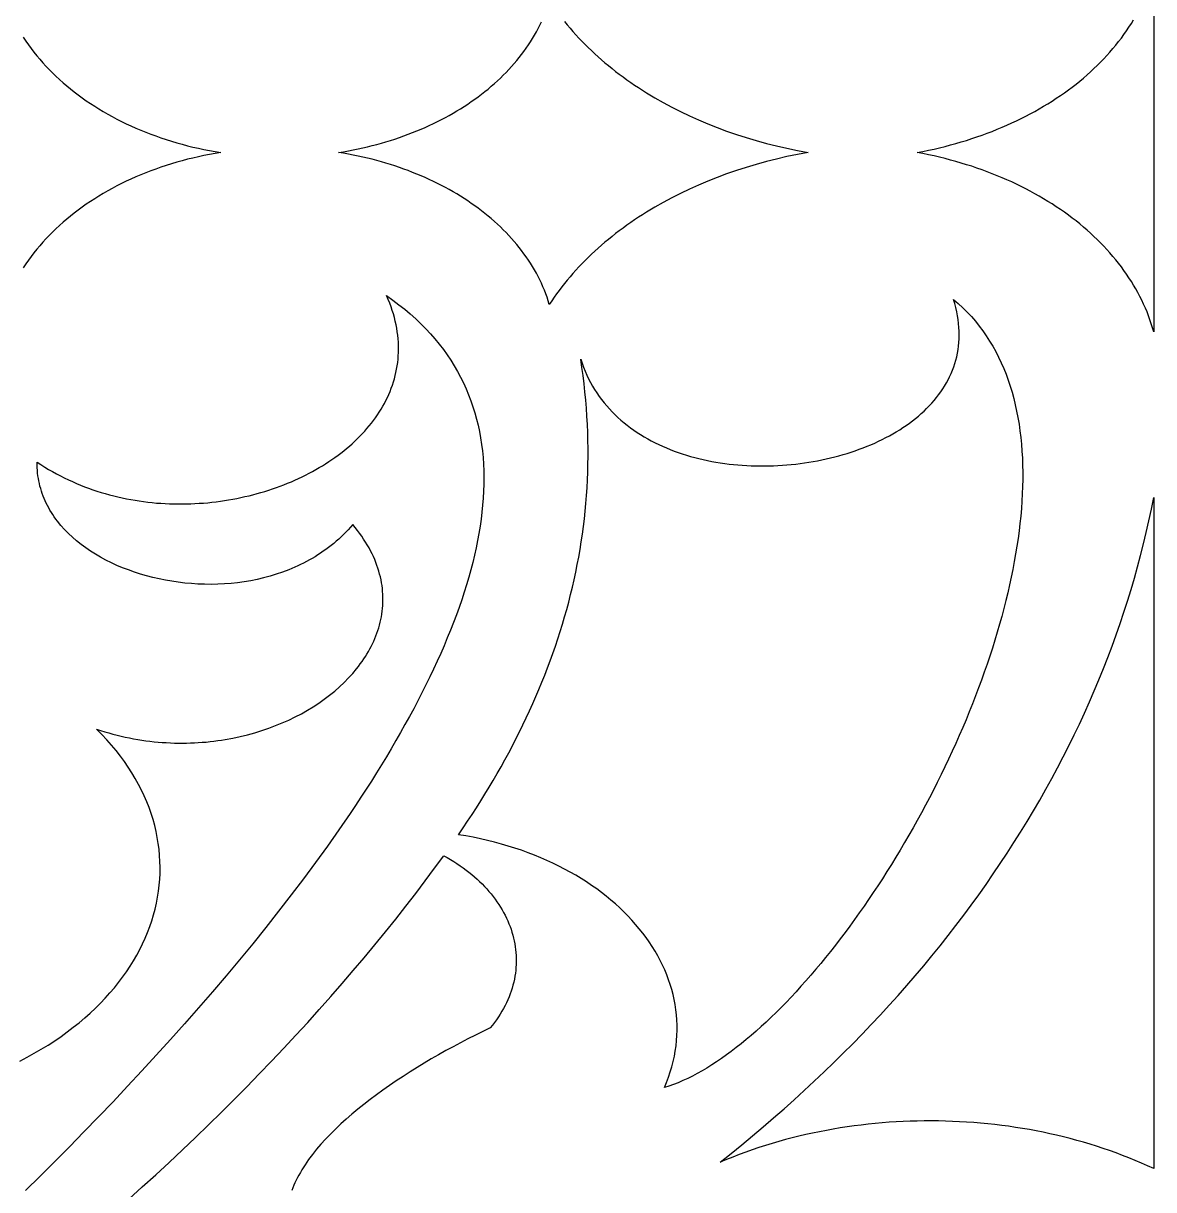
# Model space of a CAD drawing. Extents: x -4950 to -2150, y -1354 to 1346.
# Drawn here: x -2495.7 to -2349.8, y 380.7 to 531.2 of the extents above; entities that cross this region are included whole.
import ezdxf

# ---------------------------------------------------------------- set-up
doc = ezdxf.new("R2010")
doc.units = 0
doc.layers.add('LAYER_1', color=18, linetype='CONTINUOUS')

msp = doc.modelspace()

# ---------------------------------------------------------------- linework, layer by layer
at = {"layer": 'LAYER_1'}
for points in [[(-2349.84, 537.65), (-2349.84, 491.36), (-2349.99, 491.88), (-2350.15, 492.4), (-2350.32, 492.92), (-2350.51, 493.43), (-2350.7, 493.94), (-2350.91, 494.44), (-2351.14, 494.95), (-2351.37, 495.45), (-2351.62, 495.94), (-2351.88, 496.43), (-2352.15, 496.92), (-2352.43, 497.4), (-2352.72, 497.88), (-2353.03, 498.35), (-2353.34, 498.82), (-2353.67, 499.29), (-2354.01, 499.75), (-2354.36, 500.21), (-2354.72, 500.66), (-2355.09, 501.1), (-2355.48, 501.55), (-2355.87, 501.98), (-2356.27, 502.41), (-2356.69, 502.84), (-2357.11, 503.26), (-2357.54, 503.68), (-2357.99, 504.09), (-2358.44, 504.49), (-2358.9, 504.89), (-2359.38, 505.28), (-2359.86, 505.67), (-2360.35, 506.05), (-2360.85, 506.42), (-2361.36, 506.79), (-2361.88, 507.15), (-2362.41, 507.51), (-2362.95, 507.86), (-2363.49, 508.2), (-2364.05, 508.54), (-2364.61, 508.87), (-2365.18, 509.19), (-2365.76, 509.51), (-2366.35, 509.81), (-2366.94, 510.12), (-2367.55, 510.41), (-2368.16, 510.7), (-2368.78, 510.98), (-2369.4, 511.25), (-2370.04, 511.51), (-2370.68, 511.77), (-2371.33, 512.02), (-2371.98, 512.26), (-2372.64, 512.49), (-2373.31, 512.72), (-2373.99, 512.93), (-2374.67, 513.14), (-2375.36, 513.34), (-2376.06, 513.53), (-2376.76, 513.72), (-2377.47, 513.89), (-2378.18, 514.06), (-2378.9, 514.21), (-2379.63, 514.36), (-2380.36, 514.5), (-2379.63, 514.64), (-2378.9, 514.79), (-2378.18, 514.95), (-2377.47, 515.11), (-2376.76, 515.29), (-2376.06, 515.47), (-2375.36, 515.66), (-2374.67, 515.86), (-2373.99, 516.07), (-2373.31, 516.29), (-2372.64, 516.51), (-2371.98, 516.74), (-2371.33, 516.98), (-2370.68, 517.23), (-2370.04, 517.49), (-2369.4, 517.75), (-2368.78, 518.03), (-2368.16, 518.31), (-2367.55, 518.59), (-2366.94, 518.89), (-2366.35, 519.19), (-2365.76, 519.5), (-2365.18, 519.81), (-2364.61, 520.14), (-2364.05, 520.46), (-2363.49, 520.8), (-2362.95, 521.14), (-2362.41, 521.49), (-2361.88, 521.85), (-2361.36, 522.21), (-2360.85, 522.58), (-2360.35, 522.95), (-2359.86, 523.33), (-2359.38, 523.72), (-2358.9, 524.11), (-2358.44, 524.51), (-2357.99, 524.92), (-2357.54, 525.33), (-2357.11, 525.74), (-2356.69, 526.16), (-2356.27, 526.59), (-2355.87, 527.02), (-2355.48, 527.46), (-2355.09, 527.9), (-2354.72, 528.34), (-2354.36, 528.8), (-2354.01, 529.25), (-2353.67, 529.71), (-2353.34, 530.18), (-2353.03, 530.65), (-2352.72, 531.12), (-2352.43, 531.6)], [(-2425.85, 531.4), (-2425.5, 530.96), (-2425.14, 530.53), (-2424.76, 530.1), (-2424.39, 529.68), (-2424, 529.26), (-2423.6, 528.85), (-2423.2, 528.44), (-2422.79, 528.04), (-2422.38, 527.64), (-2421.95, 527.24), (-2421.52, 526.85), (-2421.08, 526.46), (-2420.63, 526.08), (-2420.18, 525.71), (-2419.72, 525.33), (-2419.25, 524.97), (-2418.78, 524.6), (-2418.3, 524.25), (-2417.81, 523.89), (-2417.31, 523.55), (-2416.81, 523.2), (-2416.31, 522.87), (-2415.79, 522.53), (-2415.27, 522.21), (-2414.21, 521.57), (-2413.13, 520.95), (-2412.02, 520.36), (-2410.89, 519.78), (-2409.74, 519.23), (-2408.57, 518.71), (-2407.37, 518.2), (-2406.16, 517.72), (-2404.93, 517.26), (-2403.67, 516.83), (-2402.4, 516.42), (-2401.11, 516.04), (-2399.81, 515.68), (-2398.48, 515.34), (-2397.15, 515.04), (-2395.79, 514.76), (-2394.43, 514.5), (-2395.79, 514.25), (-2397.15, 513.97), (-2398.48, 513.66), (-2399.81, 513.33), (-2401.11, 512.97), (-2402.4, 512.58), (-2403.67, 512.17), (-2404.93, 511.74), (-2406.16, 511.28), (-2407.37, 510.8), (-2408.57, 510.3), (-2409.74, 509.77), (-2410.89, 509.22), (-2412.02, 508.64), (-2413.13, 508.05), (-2414.21, 507.43), (-2415.27, 506.79), (-2415.79, 506.47), (-2416.31, 506.14), (-2416.81, 505.8), (-2417.31, 505.46), (-2417.81, 505.11), (-2418.3, 504.76), (-2418.78, 504.4), (-2419.25, 504.04), (-2419.72, 503.67), (-2420.18, 503.3), (-2420.63, 502.92), (-2421.08, 502.54), (-2421.52, 502.15), (-2421.95, 501.76), (-2422.38, 501.37), (-2422.79, 500.97), (-2423.2, 500.56), (-2423.6, 500.15), (-2424, 499.74), (-2424.39, 499.32), (-2424.76, 498.9), (-2425.14, 498.47), (-2425.5, 498.04), (-2425.85, 497.61), (-2426.2, 497.17), (-2426.54, 496.72), (-2426.87, 496.28), (-2427.19, 495.82), (-2427.5, 495.37), (-2427.81, 494.91), (-2427.95, 495.37), (-2428.1, 495.83), (-2428.27, 496.29), (-2428.44, 496.74), (-2428.63, 497.19), (-2428.82, 497.63), (-2429.03, 498.07), (-2429.25, 498.51), (-2429.48, 498.94), (-2429.72, 499.37), (-2429.97, 499.79), (-2430.23, 500.21), (-2430.5, 500.63), (-2430.79, 501.04), (-2431.08, 501.45), (-2431.38, 501.85), (-2431.69, 502.25), (-2432.01, 502.64), (-2432.34, 503.03), (-2432.68, 503.42), (-2433.02, 503.79), (-2433.38, 504.17), (-2433.75, 504.54), (-2434.12, 504.9), (-2434.5, 505.26), (-2434.9, 505.62), (-2435.3, 505.97), (-2435.71, 506.31), (-2436.12, 506.65), (-2436.55, 506.98), (-2436.98, 507.31), (-2437.42, 507.63), (-2437.87, 507.94), (-2438.33, 508.25), (-2438.79, 508.56), (-2439.26, 508.85), (-2439.74, 509.15), (-2440.23, 509.43), (-2440.72, 509.71), (-2441.22, 509.99), (-2441.73, 510.25), (-2442.24, 510.51), (-2442.76, 510.77), (-2443.29, 511.02), (-2443.82, 511.26), (-2444.36, 511.49), (-2444.9, 511.72), (-2445.46, 511.94), (-2446.01, 512.16), (-2446.58, 512.36), (-2447.14, 512.57), (-2447.72, 512.76), (-2448.3, 512.95), (-2448.88, 513.12), (-2449.47, 513.3), (-2450.07, 513.46), (-2450.67, 513.62), (-2451.27, 513.77), (-2451.88, 513.91), (-2452.49, 514.04), (-2453.11, 514.17), (-2453.73, 514.29), (-2454.36, 514.4), (-2454.99, 514.5), (-2454.36, 514.6), (-2453.73, 514.71), (-2453.11, 514.83), (-2452.49, 514.96), (-2451.88, 515.09), (-2451.27, 515.24), (-2450.67, 515.39), (-2450.07, 515.54), (-2449.47, 515.71), (-2448.88, 515.88), (-2448.3, 516.06), (-2447.72, 516.24), (-2447.14, 516.44), (-2446.58, 516.64), (-2446.01, 516.85), (-2445.46, 517.06), (-2444.9, 517.28), (-2444.36, 517.51), (-2443.82, 517.74), (-2443.29, 517.99), (-2442.76, 518.23), (-2442.24, 518.49), (-2441.73, 518.75), (-2441.22, 519.02), (-2440.72, 519.29), (-2440.23, 519.57), (-2439.74, 519.86), (-2439.26, 520.15), (-2438.79, 520.45), (-2438.33, 520.75), (-2437.87, 521.06), (-2437.42, 521.38), (-2436.98, 521.7), (-2436.55, 522.02), (-2436.12, 522.36), (-2435.71, 522.69), (-2435.3, 523.04), (-2434.9, 523.39), (-2434.5, 523.74), (-2434.12, 524.1), (-2433.75, 524.46), (-2433.38, 524.83), (-2433.02, 525.21), (-2432.68, 525.59), (-2432.34, 525.97), (-2432.01, 526.36), (-2431.69, 526.75), (-2431.38, 527.15), (-2431.08, 527.55), (-2430.79, 527.96), (-2430.5, 528.37), (-2430.23, 528.79), (-2429.97, 529.21), (-2429.72, 529.63), (-2429.48, 530.06), (-2429.25, 530.5), (-2429.03, 530.93), (-2428.82, 531.37)], [(-2495.67, 529.36), (-2495.35, 528.87), (-2495.02, 528.39), (-2494.67, 527.92), (-2494.31, 527.45), (-2493.94, 526.99), (-2493.55, 526.53), (-2493.16, 526.08), (-2492.75, 525.63), (-2492.33, 525.19), (-2491.9, 524.76), (-2491.46, 524.34), (-2491.01, 523.92), (-2490.54, 523.5), (-2490.07, 523.1), (-2489.59, 522.7), (-2489.09, 522.31), (-2488.58, 521.93), (-2488.07, 521.55), (-2487.54, 521.18), (-2487.01, 520.82), (-2486.46, 520.46), (-2485.91, 520.12), (-2485.35, 519.78), (-2484.77, 519.45), (-2484.19, 519.13), (-2483.6, 518.82), (-2483, 518.51), (-2482.39, 518.22), (-2481.78, 517.93), (-2481.15, 517.65), (-2480.52, 517.38), (-2479.88, 517.12), (-2479.23, 516.87), (-2478.58, 516.63), (-2477.91, 516.4), (-2477.24, 516.17), (-2476.57, 515.96), (-2475.88, 515.76), (-2475.19, 515.56), (-2474.49, 515.38), (-2473.79, 515.21), (-2473.08, 515.05), (-2472.36, 514.89), (-2471.64, 514.75), (-2470.91, 514.62), (-2470.18, 514.5), (-2470.91, 514.38), (-2471.64, 514.25), (-2472.36, 514.11), (-2473.08, 513.96), (-2473.79, 513.79), (-2474.49, 513.62), (-2475.19, 513.44), (-2475.88, 513.25), (-2476.57, 513.04), (-2477.24, 512.83), (-2477.91, 512.61), (-2478.58, 512.37), (-2479.23, 512.13), (-2479.88, 511.88), (-2480.52, 511.62), (-2481.15, 511.35), (-2481.78, 511.07), (-2482.39, 510.79), (-2483, 510.49), (-2483.6, 510.19), (-2484.19, 509.87), (-2484.77, 509.55), (-2485.35, 509.22), (-2485.91, 508.88), (-2486.46, 508.54), (-2487.01, 508.18), (-2487.54, 507.82), (-2488.07, 507.45), (-2488.58, 507.08), (-2489.09, 506.69), (-2489.59, 506.3), (-2490.07, 505.9), (-2490.54, 505.5), (-2491.01, 505.09), (-2491.46, 504.67), (-2491.9, 504.24), (-2492.33, 503.81), (-2492.75, 503.37), (-2493.16, 502.93), (-2493.55, 502.47), (-2493.94, 502.02), (-2494.31, 501.55), (-2494.67, 501.08), (-2495.02, 500.61), (-2495.35, 500.13), (-2495.67, 499.64)], [(-2496.13, 397.3), (-2495.18, 397.8), (-2494.25, 398.31), (-2493.35, 398.83), (-2492.48, 399.37), (-2491.62, 399.92), (-2490.8, 400.49), (-2490, 401.07), (-2489.22, 401.66), (-2488.47, 402.26), (-2487.74, 402.87), (-2487.04, 403.49), (-2486.37, 404.13), (-2485.72, 404.77), (-2485.09, 405.43), (-2484.5, 406.09), (-2483.92, 406.76), (-2483.38, 407.44), (-2482.86, 408.13), (-2482.36, 408.83), (-2481.9, 409.54), (-2481.45, 410.25), (-2481.04, 410.97), (-2480.65, 411.69), (-2480.29, 412.42), (-2479.95, 413.16), (-2479.64, 413.9), (-2479.36, 414.65), (-2479.1, 415.4), (-2478.87, 416.16), (-2478.67, 416.92), (-2478.5, 417.68), (-2478.35, 418.44), (-2478.23, 419.21), (-2478.13, 419.98), (-2478.07, 420.75), (-2478.03, 421.52), (-2478.02, 422.3), (-2478.04, 423.07), (-2478.08, 423.84), (-2478.15, 424.62), (-2478.25, 425.39), (-2478.38, 426.16), (-2478.54, 426.93), (-2478.72, 427.7), (-2478.93, 428.47), (-2479.17, 429.23), (-2479.44, 430), (-2479.74, 430.75), (-2480.07, 431.51), (-2480.42, 432.26), (-2480.8, 433), (-2481.22, 433.74), (-2481.66, 434.48), (-2482.13, 435.21), (-2482.63, 435.93), (-2483.15, 436.65), (-2483.71, 437.36), (-2484.3, 438.06), (-2484.91, 438.76), (-2485.56, 439.45), (-2486.23, 440.12), (-2485.7, 439.95), (-2485.17, 439.78), (-2484.64, 439.63), (-2484.1, 439.48), (-2483.57, 439.34), (-2483.04, 439.22), (-2482.51, 439.1), (-2481.98, 438.99), (-2481.44, 438.88), (-2480.91, 438.79), (-2480.38, 438.71), (-2479.85, 438.63), (-2479.33, 438.56), (-2478.8, 438.5), (-2478.27, 438.45), (-2477.75, 438.41), (-2477.22, 438.38), (-2476.7, 438.35), (-2476.18, 438.33), (-2475.66, 438.32), (-2475.14, 438.32), (-2474.63, 438.32), (-2474.12, 438.34), (-2473.6, 438.36), (-2473.1, 438.39), (-2472.59, 438.42), (-2472.09, 438.46), (-2471.58, 438.51), (-2471.08, 438.57), (-2470.59, 438.64), (-2470.1, 438.71), (-2469.61, 438.79), (-2468.63, 438.96), (-2467.68, 439.17), (-2466.73, 439.4), (-2465.8, 439.66), (-2464.89, 439.94), (-2464, 440.24), (-2463.12, 440.57), (-2462.26, 440.93), (-2461.42, 441.3), (-2460.6, 441.7), (-2459.8, 442.11), (-2459.02, 442.55), (-2458.27, 443.01), (-2457.54, 443.49), (-2456.84, 443.98), (-2456.16, 444.5), (-2455.5, 445.03), (-2454.88, 445.57), (-2454.28, 446.14), (-2453.71, 446.72), (-2453.17, 447.31), (-2452.67, 447.92), (-2452.42, 448.22), (-2452.19, 448.54), (-2451.96, 448.85), (-2451.75, 449.17), (-2451.54, 449.49), (-2451.34, 449.81), (-2451.15, 450.14), (-2450.96, 450.47), (-2450.79, 450.8), (-2450.62, 451.14), (-2450.46, 451.48), (-2450.32, 451.82), (-2450.18, 452.16), (-2450.05, 452.5), (-2449.93, 452.85), (-2449.82, 453.2), (-2449.72, 453.55), (-2449.63, 453.9), (-2449.55, 454.26), (-2449.48, 454.61), (-2449.42, 454.97), (-2449.37, 455.33), (-2449.33, 455.69), (-2449.3, 456.06), (-2449.28, 456.42), (-2449.27, 456.79), (-2449.27, 457.15), (-2449.29, 457.52), (-2449.31, 457.89), (-2449.35, 458.26), (-2449.39, 458.63), (-2449.45, 459), (-2449.52, 459.38), (-2449.6, 459.75), (-2449.7, 460.13), (-2449.8, 460.5), (-2449.92, 460.88), (-2450.05, 461.25), (-2450.19, 461.63), (-2450.34, 462), (-2450.5, 462.38), (-2450.68, 462.75), (-2450.87, 463.13), (-2451.07, 463.51), (-2451.29, 463.88), (-2451.52, 464.26), (-2451.76, 464.63), (-2452.01, 465.01), (-2452.28, 465.38), (-2452.56, 465.75), (-2452.85, 466.13), (-2453.16, 466.5), (-2453.45, 466.17), (-2453.74, 465.85), (-2454.04, 465.54), (-2454.34, 465.23), (-2454.65, 464.93), (-2454.97, 464.64), (-2455.29, 464.36), (-2455.61, 464.08), (-2455.95, 463.82), (-2456.28, 463.55), (-2456.62, 463.3), (-2456.97, 463.06), (-2457.32, 462.82), (-2457.67, 462.59), (-2458.03, 462.36), (-2458.39, 462.15), (-2458.76, 461.94), (-2459.13, 461.73), (-2459.51, 461.54), (-2459.89, 461.35), (-2460.27, 461.17), (-2460.65, 461), (-2461.04, 460.83), (-2461.43, 460.67), (-2462.23, 460.37), (-2463.03, 460.1), (-2463.84, 459.85), (-2464.67, 459.63), (-2465.5, 459.44), (-2466.33, 459.27), (-2467.17, 459.13), (-2468.02, 459.01), (-2468.87, 458.92), (-2469.73, 458.86), (-2470.58, 458.82), (-2471.44, 458.8), (-2472.29, 458.81), (-2473.14, 458.84), (-2473.99, 458.89), (-2474.84, 458.97), (-2475.68, 459.07), (-2476.52, 459.19), (-2477.34, 459.33), (-2478.16, 459.5), (-2478.98, 459.69), (-2479.78, 459.9), (-2480.57, 460.13), (-2481.34, 460.38), (-2482.11, 460.65), (-2482.86, 460.94), (-2483.59, 461.25), (-2484.31, 461.58), (-2485.01, 461.93), (-2485.69, 462.29), (-2486.36, 462.68), (-2487, 463.09), (-2487.62, 463.51), (-2488.22, 463.95), (-2488.79, 464.41), (-2489.34, 464.88), (-2489.86, 465.37), (-2490.36, 465.88), (-2490.83, 466.41), (-2491.26, 466.95), (-2491.47, 467.22), (-2491.67, 467.5), (-2491.87, 467.79), (-2492.05, 468.07), (-2492.23, 468.36), (-2492.39, 468.66), (-2492.55, 468.96), (-2492.71, 469.26), (-2492.85, 469.57), (-2492.98, 469.87), (-2493.11, 470.19), (-2493.23, 470.5), (-2493.33, 470.82), (-2493.43, 471.15), (-2493.52, 471.47), (-2493.6, 471.8), (-2493.67, 472.14), (-2493.73, 472.47), (-2493.78, 472.81), (-2493.82, 473.16), (-2493.85, 473.5), (-2493.87, 473.85), (-2493.88, 474.2), (-2493.87, 474.56), (-2493.39, 474.24), (-2492.9, 473.93), (-2492.4, 473.63), (-2491.9, 473.34), (-2491.4, 473.06), (-2490.89, 472.79), (-2490.38, 472.53), (-2489.86, 472.29), (-2489.34, 472.05), (-2488.82, 471.82), (-2488.3, 471.6), (-2487.77, 471.39), (-2487.24, 471.2), (-2486.7, 471.01), (-2486.17, 470.83), (-2485.63, 470.66), (-2485.09, 470.5), (-2484.55, 470.35), (-2484, 470.21), (-2483.46, 470.07), (-2482.91, 469.95), (-2482.36, 469.84), (-2481.81, 469.73), (-2481.26, 469.64), (-2480.71, 469.55), (-2480.15, 469.47), (-2479.6, 469.41), (-2479.05, 469.35), (-2478.49, 469.29), (-2477.94, 469.25), (-2477.38, 469.22), (-2476.83, 469.19), (-2476.27, 469.18), (-2475.72, 469.17), (-2475.17, 469.17), (-2474.62, 469.17), (-2474.07, 469.19), (-2473.52, 469.21), (-2472.97, 469.25), (-2472.42, 469.29), (-2471.88, 469.33), (-2471.33, 469.39), (-2470.79, 469.45), (-2470.25, 469.52), (-2469.72, 469.6), (-2469.18, 469.69), (-2468.65, 469.78), (-2468.12, 469.88), (-2467.6, 469.99), (-2467.07, 470.11), (-2466.55, 470.23), (-2466.04, 470.36), (-2465.52, 470.5), (-2465.01, 470.64), (-2464.51, 470.79), (-2464.01, 470.95), (-2463.51, 471.12), (-2463.02, 471.29), (-2462.53, 471.47), (-2462.05, 471.65), (-2461.57, 471.84), (-2461.09, 472.04), (-2460.63, 472.24), (-2460.16, 472.46), (-2459.7, 472.67), (-2459.25, 472.9), (-2458.81, 473.12), (-2458.37, 473.36), (-2457.93, 473.6), (-2457.5, 473.85), (-2457.08, 474.1), (-2456.67, 474.36), (-2456.26, 474.63), (-2455.86, 474.9), (-2455.46, 475.17), (-2455.07, 475.45), (-2454.69, 475.74), (-2454.32, 476.03), (-2453.96, 476.33), (-2453.6, 476.63), (-2453.25, 476.94), (-2452.91, 477.25), (-2452.58, 477.57), (-2452.25, 477.9), (-2451.94, 478.22), (-2451.63, 478.56), (-2451.33, 478.89), (-2451.04, 479.24), (-2450.77, 479.58), (-2450.5, 479.94), (-2450.24, 480.29), (-2449.99, 480.65), (-2449.74, 481.02), (-2449.51, 481.39), (-2449.29, 481.76), (-2449.08, 482.14), (-2448.88, 482.52), (-2448.7, 482.91), (-2448.52, 483.3), (-2448.35, 483.69), (-2448.2, 484.09), (-2448.05, 484.49), (-2447.92, 484.9), (-2447.8, 485.3), (-2447.69, 485.72), (-2447.59, 486.13), (-2447.51, 486.55), (-2447.43, 486.97), (-2447.37, 487.4), (-2447.32, 487.83), (-2447.29, 488.26), (-2447.27, 488.7), (-2447.26, 489.14), (-2447.26, 489.58), (-2447.28, 490.02), (-2447.31, 490.47), (-2447.36, 490.92), (-2447.42, 491.37), (-2447.49, 491.83), (-2447.58, 492.29), (-2447.68, 492.75), (-2447.79, 493.21), (-2447.92, 493.68), (-2448.07, 494.14), (-2448.23, 494.61), (-2448.4, 495.08), (-2448.6, 495.56), (-2448.8, 496.04), (-2447.99, 495.46), (-2447.22, 494.87), (-2446.47, 494.28), (-2445.74, 493.67), (-2445.05, 493.05), (-2444.39, 492.42), (-2443.75, 491.77), (-2443.14, 491.12), (-2442.56, 490.46), (-2442.01, 489.78), (-2441.48, 489.1), (-2440.99, 488.4), (-2440.51, 487.7), (-2440.07, 486.98), (-2439.65, 486.26), (-2439.25, 485.52), (-2438.88, 484.78), (-2438.54, 484.03), (-2438.22, 483.26), (-2437.93, 482.49), (-2437.66, 481.71), (-2437.41, 480.92), (-2437.19, 480.12), (-2437, 479.32), (-2436.82, 478.5), (-2436.67, 477.68), (-2436.55, 476.85), (-2436.44, 476.01), (-2436.36, 475.16), (-2436.3, 474.3), (-2436.27, 473.44), (-2436.25, 472.57), (-2436.26, 471.7), (-2436.29, 470.81), (-2436.34, 469.92), (-2436.41, 469.02), (-2436.5, 468.12), (-2436.61, 467.21), (-2436.74, 466.29), (-2436.89, 465.37), (-2437.06, 464.44), (-2437.26, 463.5), (-2437.47, 462.56), (-2437.69, 461.62), (-2437.94, 460.67), (-2438.21, 459.71), (-2438.49, 458.75), (-2438.79, 457.78), (-2439.11, 456.81), (-2439.45, 455.83), (-2439.8, 454.85), (-2440.17, 453.86), (-2440.56, 452.87), (-2440.97, 451.88), (-2441.39, 450.88), (-2441.82, 449.88), (-2442.28, 448.87), (-2442.74, 447.86), (-2443.23, 446.85), (-2443.72, 445.83), (-2444.24, 444.81), (-2444.76, 443.79), (-2445.3, 442.76), (-2445.86, 441.74), (-2446.43, 440.71), (-2447.01, 439.67), (-2447.61, 438.64), (-2448.21, 437.6), (-2448.83, 436.56), (-2449.47, 435.52), (-2450.11, 434.48), (-2450.77, 433.43), (-2451.44, 432.39), (-2452.12, 431.34), (-2452.82, 430.29), (-2453.52, 429.24), (-2454.96, 427.14), (-2456.44, 425.04), (-2457.96, 422.94), (-2459.51, 420.83), (-2461.1, 418.73), (-2462.73, 416.63), (-2464.38, 414.54), (-2466.07, 412.45), (-2467.78, 410.36), (-2469.52, 408.29), (-2471.28, 406.22), (-2473.06, 404.16), (-2474.86, 402.11), (-2476.68, 400.08), (-2478.51, 398.05), (-2480.36, 396.04), (-2482.22, 394.05), (-2484.08, 392.07), (-2485.96, 390.11), (-2487.84, 388.17), (-2489.72, 386.25), (-2491.61, 384.35), (-2493.5, 382.48), (-2495.38, 380.62)], [(-2482.07, 379.51), (-2480.32, 381.07), (-2478.58, 382.65), (-2476.86, 384.24), (-2475.15, 385.84), (-2473.45, 387.45), (-2471.77, 389.07), (-2470.11, 390.7), (-2468.46, 392.34), (-2466.83, 393.99), (-2465.22, 395.64), (-2463.63, 397.3), (-2462.06, 398.96), (-2460.51, 400.63), (-2458.98, 402.29), (-2457.48, 403.96), (-2455.99, 405.63), (-2454.53, 407.31), (-2453.1, 408.98), (-2451.69, 410.64), (-2450.31, 412.31), (-2448.95, 413.97), (-2447.62, 415.62), (-2446.32, 417.27), (-2445.05, 418.92), (-2443.81, 420.55), (-2442.6, 422.18), (-2441.42, 423.8), (-2440.98, 423.55), (-2440.55, 423.3), (-2440.13, 423.04), (-2439.72, 422.78), (-2439.32, 422.51), (-2438.93, 422.23), (-2438.55, 421.95), (-2438.18, 421.66), (-2437.82, 421.37), (-2437.47, 421.07), (-2437.13, 420.77), (-2436.8, 420.46), (-2436.49, 420.15), (-2436.18, 419.84), (-2435.88, 419.52), (-2435.6, 419.19), (-2435.32, 418.87), (-2435.06, 418.53), (-2434.81, 418.2), (-2434.56, 417.86), (-2434.33, 417.51), (-2434.11, 417.17), (-2433.9, 416.82), (-2433.7, 416.47), (-2433.52, 416.11), (-2433.34, 415.75), (-2433.18, 415.39), (-2433.02, 415.03), (-2432.88, 414.66), (-2432.75, 414.3), (-2432.63, 413.93), (-2432.52, 413.56), (-2432.43, 413.18), (-2432.34, 412.81), (-2432.27, 412.43), (-2432.21, 412.05), (-2432.16, 411.68), (-2432.12, 411.3), (-2432.09, 410.92), (-2432.08, 410.54), (-2432.08, 410.15), (-2432.09, 409.77), (-2432.11, 409.39), (-2432.14, 409.01), (-2432.19, 408.63), (-2432.25, 408.24), (-2432.32, 407.86), (-2432.4, 407.48), (-2432.5, 407.1), (-2432.61, 406.72), (-2432.73, 406.34), (-2432.86, 405.97), (-2433, 405.59), (-2433.16, 405.22), (-2433.33, 404.84), (-2433.52, 404.47), (-2433.71, 404.1), (-2433.92, 403.73), (-2434.14, 403.37), (-2434.38, 403), (-2434.63, 402.64), (-2434.89, 402.28), (-2435.16, 401.93), (-2435.45, 401.58), (-2436.4, 401.12), (-2437.35, 400.65), (-2438.3, 400.16), (-2439.26, 399.67), (-2440.2, 399.16), (-2441.15, 398.65), (-2442.09, 398.12), (-2443.03, 397.58), (-2443.95, 397.03), (-2444.87, 396.47), (-2445.78, 395.91), (-2446.68, 395.33), (-2447.56, 394.75), (-2448.43, 394.16), (-2449.29, 393.56), (-2450.12, 392.95), (-2450.94, 392.34), (-2451.74, 391.72), (-2452.52, 391.09), (-2453.28, 390.46), (-2454.01, 389.83), (-2454.72, 389.19), (-2455.4, 388.54), (-2456.05, 387.89), (-2456.68, 387.24), (-2457.27, 386.58), (-2457.83, 385.93), (-2458.36, 385.27), (-2458.86, 384.6), (-2459.32, 383.94), (-2459.74, 383.28), (-2459.93, 382.94), (-2460.12, 382.61), (-2460.3, 382.28), (-2460.46, 381.95), (-2460.62, 381.61), (-2460.77, 381.28), (-2460.9, 380.95), (-2461.03, 380.62)]]:
    msp.add_lwpolyline(points, dxfattribs=at)
for points in [[(-2375.66, 495.55), (-2375.05, 495.02), (-2374.46, 494.48), (-2373.9, 493.91), (-2373.36, 493.33), (-2372.84, 492.74), (-2372.35, 492.12), (-2371.88, 491.49), (-2371.43, 490.85), (-2371, 490.18), (-2370.59, 489.51), (-2370.21, 488.82), (-2369.85, 488.11), (-2369.51, 487.39), (-2369.19, 486.65), (-2368.89, 485.91), (-2368.61, 485.14), (-2368.35, 484.37), (-2368.11, 483.58), (-2367.9, 482.78), (-2367.7, 481.97), (-2367.52, 481.15), (-2367.36, 480.31), (-2367.21, 479.47), (-2367.09, 478.61), (-2366.99, 477.74), (-2366.9, 476.87), (-2366.83, 475.98), (-2366.78, 475.08), (-2366.75, 474.18), (-2366.73, 473.26), (-2366.74, 472.34), (-2366.76, 471.41), (-2366.79, 470.47), (-2366.84, 469.53), (-2366.91, 468.57), (-2366.99, 467.61), (-2367.09, 466.65), (-2367.21, 465.68), (-2367.34, 464.7), (-2367.49, 463.71), (-2367.65, 462.72), (-2367.82, 461.73), (-2368.01, 460.73), (-2368.21, 459.73), (-2368.43, 458.72), (-2368.66, 457.71), (-2368.91, 456.7), (-2369.17, 455.68), (-2369.44, 454.67), (-2369.72, 453.65), (-2370.02, 452.62), (-2370.33, 451.6), (-2370.65, 450.57), (-2370.98, 449.55), (-2371.33, 448.52), (-2371.69, 447.49), (-2372.05, 446.46), (-2372.43, 445.44), (-2372.82, 444.41), (-2373.22, 443.39), (-2373.63, 442.36), (-2374.05, 441.34), (-2374.48, 440.32), (-2374.92, 439.3), (-2375.37, 438.29), (-2375.83, 437.27), (-2376.3, 436.26), (-2376.78, 435.26), (-2377.26, 434.26), (-2377.76, 433.26), (-2378.26, 432.27), (-2378.77, 431.28), (-2379.29, 430.3), (-2379.81, 429.32), (-2380.34, 428.35), (-2380.88, 427.39), (-2381.43, 426.43), (-2381.98, 425.48), (-2382.54, 424.53), (-2383.11, 423.6), (-2383.68, 422.67), (-2384.25, 421.75), (-2384.83, 420.83), (-2385.42, 419.93), (-2386.01, 419.04), (-2386.61, 418.15), (-2387.21, 417.28), (-2387.82, 416.41), (-2388.43, 415.56), (-2389.04, 414.71), (-2389.66, 413.88), (-2390.28, 413.06), (-2390.9, 412.25), (-2391.53, 411.46), (-2392.16, 410.67), (-2392.79, 409.9), (-2393.42, 409.14), (-2394.06, 408.4), (-2394.7, 407.66), (-2395.34, 406.95), (-2395.98, 406.24), (-2396.62, 405.55), (-2397.26, 404.88), (-2397.91, 404.22), (-2398.55, 403.58), (-2399.19, 402.95), (-2399.84, 402.34), (-2400.48, 401.75), (-2401.13, 401.17), (-2401.77, 400.61), (-2402.41, 400.07), (-2403.05, 399.55), (-2403.69, 399.04), (-2404.33, 398.56), (-2404.96, 398.09), (-2405.6, 397.64), (-2406.23, 397.21), (-2406.86, 396.8), (-2407.49, 396.41), (-2408.11, 396.04), (-2408.73, 395.7), (-2409.35, 395.37), (-2409.96, 395.07), (-2410.57, 394.78), (-2411.18, 394.52), (-2411.78, 394.29), (-2412.38, 394.07), (-2412.97, 393.88), (-2412.69, 394.55), (-2412.43, 395.23), (-2412.21, 395.9), (-2412.01, 396.58), (-2411.83, 397.25), (-2411.68, 397.93), (-2411.56, 398.6), (-2411.46, 399.27), (-2411.39, 399.95), (-2411.34, 400.62), (-2411.32, 401.29), (-2411.33, 401.95), (-2411.35, 402.62), (-2411.41, 403.28), (-2411.48, 403.93), (-2411.58, 404.59), (-2411.7, 405.24), (-2411.85, 405.89), (-2412.02, 406.53), (-2412.21, 407.17), (-2412.43, 407.8), (-2412.66, 408.43), (-2412.92, 409.06), (-2413.2, 409.67), (-2413.5, 410.29), (-2413.83, 410.89), (-2414.17, 411.49), (-2414.54, 412.08), (-2414.92, 412.67), (-2415.33, 413.25), (-2415.76, 413.82), (-2416.2, 414.38), (-2416.67, 414.94), (-2417.15, 415.48), (-2417.66, 416.02), (-2418.18, 416.55), (-2418.72, 417.07), (-2419.28, 417.58), (-2419.86, 418.08), (-2420.46, 418.57), (-2421.07, 419.05), (-2421.7, 419.51), (-2422.35, 419.97), (-2423.02, 420.42), (-2423.7, 420.85), (-2424.4, 421.27), (-2425.11, 421.68), (-2425.85, 422.08), (-2426.59, 422.46), (-2427.35, 422.83), (-2428.13, 423.19), (-2428.92, 423.54), (-2429.73, 423.87), (-2430.55, 424.18), (-2431.39, 424.49), (-2432.24, 424.77), (-2433.1, 425.04), (-2433.98, 425.3), (-2434.87, 425.54), (-2435.78, 425.77), (-2436.69, 425.97), (-2437.62, 426.17), (-2438.56, 426.34), (-2439.52, 426.5), (-2438.93, 427.37), (-2438.35, 428.24), (-2437.78, 429.11), (-2437.21, 429.98), (-2436.66, 430.86), (-2436.12, 431.74), (-2435.58, 432.62), (-2435.06, 433.51), (-2434.54, 434.39), (-2434.04, 435.28), (-2433.54, 436.18), (-2433.05, 437.07), (-2432.58, 437.97), (-2432.11, 438.87), (-2431.66, 439.77), (-2431.21, 440.68), (-2430.78, 441.59), (-2430.35, 442.5), (-2429.94, 443.41), (-2429.53, 444.33), (-2429.14, 445.25), (-2428.76, 446.17), (-2428.39, 447.1), (-2428.03, 448.02), (-2427.68, 448.95), (-2427.34, 449.89), (-2427.02, 450.83), (-2426.7, 451.77), (-2426.4, 452.71), (-2426.11, 453.66), (-2425.83, 454.61), (-2425.56, 455.56), (-2425.3, 456.51), (-2425.06, 457.47), (-2424.82, 458.43), (-2424.6, 459.4), (-2424.39, 460.37), (-2424.2, 461.34), (-2424.02, 462.32), (-2423.85, 463.29), (-2423.69, 464.28), (-2423.54, 465.26), (-2423.41, 466.25), (-2423.29, 467.24), (-2423.18, 468.24), (-2423.09, 469.24), (-2423.01, 470.24), (-2422.94, 471.25), (-2422.89, 472.26), (-2422.85, 473.27), (-2422.82, 474.29), (-2422.81, 475.31), (-2422.81, 476.33), (-2422.83, 477.36), (-2422.86, 478.39), (-2422.9, 479.43), (-2422.96, 480.47), (-2423.03, 481.51), (-2423.11, 482.56), (-2423.21, 483.61), (-2423.33, 484.66), (-2423.46, 485.72), (-2423.6, 486.79), (-2423.76, 487.85), (-2423.58, 487.32), (-2423.39, 486.8), (-2423.19, 486.29), (-2422.97, 485.8), (-2422.74, 485.31), (-2422.49, 484.84), (-2422.23, 484.37), (-2421.96, 483.92), (-2421.67, 483.48), (-2421.37, 483.04), (-2421.06, 482.62), (-2420.74, 482.21), (-2420.4, 481.81), (-2420.06, 481.42), (-2419.7, 481.04), (-2419.33, 480.68), (-2418.96, 480.32), (-2418.57, 479.97), (-2418.17, 479.64), (-2417.76, 479.31), (-2417.34, 478.99), (-2416.91, 478.69), (-2416.48, 478.39), (-2416.03, 478.11), (-2415.58, 477.83), (-2415.12, 477.57), (-2414.65, 477.31), (-2414.17, 477.07), (-2413.69, 476.83), (-2413.2, 476.61), (-2412.7, 476.39), (-2412.2, 476.19), (-2411.69, 475.99), (-2411.17, 475.8), (-2410.65, 475.63), (-2410.12, 475.46), (-2409.59, 475.31), (-2409.05, 475.16), (-2408.51, 475.02), (-2407.97, 474.89), (-2407.42, 474.77), (-2406.86, 474.66), (-2406.31, 474.56), (-2405.75, 474.47), (-2405.18, 474.39), (-2404.62, 474.32), (-2404.05, 474.26), (-2403.48, 474.2), (-2402.91, 474.16), (-2402.34, 474.12), (-2401.76, 474.09), (-2401.19, 474.08), (-2400.61, 474.07), (-2400.04, 474.07), (-2399.46, 474.08), (-2398.88, 474.09), (-2398.31, 474.12), (-2397.73, 474.15), (-2397.16, 474.2), (-2396.59, 474.25), (-2396.01, 474.31), (-2395.45, 474.38), (-2394.88, 474.46), (-2394.31, 474.54), (-2393.75, 474.64), (-2393.19, 474.74), (-2392.63, 474.85), (-2392.08, 474.97), (-2391.53, 475.1), (-2390.99, 475.23), (-2390.45, 475.38), (-2389.91, 475.53), (-2389.38, 475.69), (-2388.85, 475.86), (-2388.33, 476.03), (-2387.82, 476.22), (-2387.31, 476.41), (-2386.8, 476.61), (-2386.31, 476.81), (-2385.82, 477.03), (-2385.34, 477.25), (-2384.86, 477.48), (-2384.39, 477.72), (-2383.93, 477.96), (-2383.48, 478.22), (-2383.04, 478.48), (-2382.6, 478.74), (-2382.18, 479.02), (-2381.76, 479.3), (-2381.35, 479.59), (-2380.96, 479.89), (-2380.57, 480.19), (-2380.19, 480.5), (-2379.83, 480.82), (-2379.47, 481.15), (-2379.13, 481.48), (-2378.79, 481.82), (-2378.47, 482.16), (-2378.16, 482.52), (-2377.87, 482.88), (-2377.58, 483.24), (-2377.31, 483.62), (-2377.05, 484), (-2376.81, 484.38), (-2376.58, 484.78), (-2376.36, 485.18), (-2376.16, 485.58), (-2375.97, 486), (-2375.79, 486.42), (-2375.63, 486.84), (-2375.49, 487.27), (-2375.36, 487.71), (-2375.25, 488.16), (-2375.15, 488.61), (-2375.07, 489.07), (-2375.01, 489.53), (-2374.96, 490), (-2374.94, 490.47), (-2374.92, 490.96), (-2374.93, 491.44), (-2374.96, 491.94), (-2375, 492.43), (-2375.06, 492.94), (-2375.14, 493.45), (-2375.24, 493.97), (-2375.36, 494.49), (-2375.5, 495.02)], [(-2405.78, 384.26), (-2404.36, 385.38), (-2402.97, 386.52), (-2401.58, 387.66), (-2400.22, 388.81), (-2398.87, 389.97), (-2397.53, 391.14), (-2396.22, 392.32), (-2394.92, 393.5), (-2393.63, 394.7), (-2392.36, 395.9), (-2391.11, 397.11), (-2389.88, 398.32), (-2388.66, 399.55), (-2387.46, 400.78), (-2386.27, 402.02), (-2385.1, 403.26), (-2383.95, 404.52), (-2382.82, 405.78), (-2381.7, 407.05), (-2380.6, 408.32), (-2379.51, 409.6), (-2378.45, 410.89), (-2377.4, 412.19), (-2376.37, 413.49), (-2375.35, 414.8), (-2374.35, 416.11), (-2373.37, 417.43), (-2372.41, 418.76), (-2371.46, 420.1), (-2370.54, 421.44), (-2369.63, 422.78), (-2368.73, 424.13), (-2367.86, 425.49), (-2367, 426.85), (-2366.16, 428.22), (-2365.34, 429.6), (-2364.54, 430.98), (-2363.75, 432.36), (-2362.99, 433.75), (-2362.24, 435.15), (-2361.51, 436.55), (-2360.79, 437.96), (-2360.1, 439.37), (-2359.42, 440.78), (-2358.77, 442.2), (-2358.13, 443.63), (-2357.51, 445.06), (-2356.9, 446.49), (-2356.32, 447.93), (-2355.75, 449.37), (-2355.21, 450.82), (-2354.68, 452.27), (-2354.17, 453.73), (-2353.68, 455.19), (-2353.21, 456.65), (-2352.76, 458.12), (-2352.33, 459.59), (-2351.92, 461.06), (-2351.52, 462.54), (-2351.15, 464.02), (-2350.79, 465.5), (-2350.45, 466.99), (-2350.14, 468.48), (-2349.84, 469.98), (-2349.84, 383.43), (-2350.63, 383.8), (-2351.43, 384.15), (-2352.24, 384.49), (-2353.05, 384.82), (-2353.87, 385.14), (-2354.69, 385.45), (-2355.53, 385.75), (-2356.36, 386.04), (-2357.2, 386.31), (-2358.05, 386.58), (-2358.9, 386.83), (-2359.76, 387.07), (-2360.62, 387.3), (-2361.49, 387.52), (-2362.36, 387.73), (-2363.24, 387.93), (-2364.11, 388.12), (-2365, 388.29), (-2365.88, 388.46), (-2366.77, 388.61), (-2367.66, 388.75), (-2368.56, 388.89), (-2369.45, 389.01), (-2370.35, 389.11), (-2371.25, 389.21), (-2372.16, 389.3), (-2373.06, 389.37), (-2373.97, 389.44), (-2374.88, 389.49), (-2375.79, 389.53), (-2376.69, 389.56), (-2377.6, 389.58), (-2378.52, 389.59), (-2379.43, 389.59), (-2380.34, 389.57), (-2381.25, 389.55), (-2382.16, 389.51), (-2383.07, 389.46), (-2383.97, 389.41), (-2384.88, 389.34), (-2385.79, 389.25), (-2386.69, 389.16), (-2387.59, 389.06), (-2388.5, 388.94), (-2389.39, 388.81), (-2390.29, 388.68), (-2391.18, 388.53), (-2392.07, 388.37), (-2392.96, 388.19), (-2393.85, 388.01), (-2394.73, 387.82), (-2395.61, 387.61), (-2396.48, 387.39), (-2397.35, 387.17), (-2398.22, 386.93), (-2399.08, 386.67), (-2399.93, 386.41), (-2400.78, 386.14), (-2401.63, 385.85), (-2402.47, 385.56), (-2403.31, 385.25), (-2404.14, 384.93), (-2404.96, 384.6)]]:
    msp.add_lwpolyline(points, close=True, dxfattribs=at)

doc.saveas('drawing.dxf')
